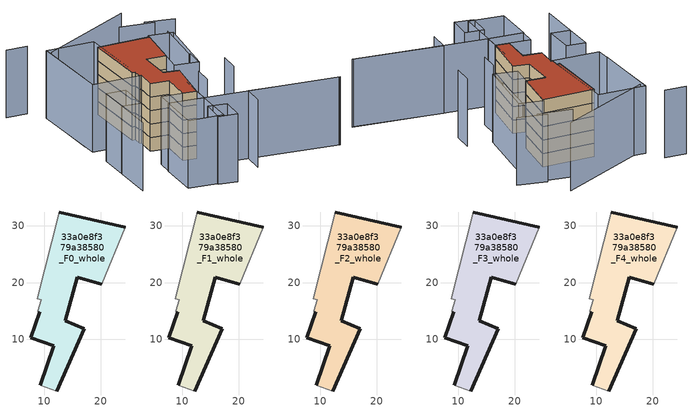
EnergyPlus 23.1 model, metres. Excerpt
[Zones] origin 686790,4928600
33a0e8f379a38580_F0_whole
 floor ground (EU_floor_Construction): 12.18,0.83 17.05,11.87 13.76,13.26 15.85,20.95 20.2,19.66 24.34,29.77 12.67,32.47 8.77,17.1 9.45,16.94 8.84,14.96 9.21,14.83 7.6,10.21 11.67,8.82 9.28,1.83 z0
 wall outside (EU_wall_Construction): 12.67,32.47 24.34,29.77 / 20.2,19.66 15.85,20.95 13.76,13.26 17.05,11.87 12.18,0.83 / 9.28,1.83 11.67,8.82 7.6,10.21 9.21,14.83 z0:3
 wall adiabatic (EU_wall_Construction): 24.34,29.77 20.2,19.66 / 12.18,0.83 9.28,1.83 / 9.21,14.83 8.84,14.96 9.45,16.94 8.77,17.1 12.67,32.47 z0:3
33a0e8f379a38580_F1_whole
 floor to 33a0e8f379a38580_F0_whole (EU_floor_Construction): 12.18,0.83 17.05,11.87 13.76,13.26 15.85,20.95 20.2,19.66 24.34,29.77 12.67,32.47 8.77,17.1 9.45,16.94 8.84,14.96 9.21,14.83 7.6,10.21 11.67,8.82 9.28,1.83 z3
 wall outside (EU_wall_Construction): 12.67,32.47 24.34,29.77 / 20.2,19.66 15.85,20.95 13.76,13.26 17.05,11.87 12.18,0.83 / 9.28,1.83 11.67,8.82 7.6,10.21 9.21,14.83 z3:6
 wall adiabatic (EU_wall_Construction): 24.34,29.77 20.2,19.66 / 12.18,0.83 9.28,1.83 / 9.21,14.83 8.84,14.96 9.45,16.94 8.77,17.1 12.67,32.47 z3:6
33a0e8f379a38580_F2_whole
 floor to 33a0e8f379a38580_F1_whole (EU_floor_Construction): 12.18,0.83 17.05,11.87 13.76,13.26 15.85,20.95 20.2,19.66 24.34,29.77 12.67,32.47 8.77,17.1 9.45,16.94 8.84,14.96 9.21,14.83 7.6,10.21 11.67,8.82 9.28,1.83 z6
 wall outside (EU_wall_Construction): 12.67,32.47 24.34,29.77 / 20.2,19.66 15.85,20.95 13.76,13.26 17.05,11.87 12.18,0.83 / 9.28,1.83 11.67,8.82 7.6,10.21 9.21,14.83 z6:9
 wall adiabatic (EU_wall_Construction): 24.34,29.77 20.2,19.66 / 12.18,0.83 9.28,1.83 / 9.21,14.83 8.84,14.96 9.45,16.94 8.77,17.1 12.67,32.47 z6:9
33a0e8f379a38580_F3_whole
 floor to 33a0e8f379a38580_F2_whole (EU_floor_Construction): 12.18,0.83 17.05,11.87 13.76,13.26 15.85,20.95 20.2,19.66 24.34,29.77 12.67,32.47 8.77,17.1 9.45,16.94 8.84,14.96 9.21,14.83 7.6,10.21 11.67,8.82 9.28,1.83 z9
 wall outside (EU_wall_Construction): 12.67,32.47 24.34,29.77 / 20.2,19.66 15.85,20.95 13.76,13.26 17.05,11.87 12.18,0.83 / 9.28,1.83 11.67,8.82 7.6,10.21 9.21,14.83 z9:12
 wall adiabatic (EU_wall_Construction): 24.34,29.77 20.2,19.66 / 12.18,0.83 9.28,1.83 / 9.21,14.83 8.84,14.96 9.45,16.94 8.77,17.1 12.67,32.47 z9:12
33a0e8f379a38580_F4_whole
 floor to 33a0e8f379a38580_F3_whole (EU_floor_Construction): 12.18,0.83 17.05,11.87 13.76,13.26 15.85,20.95 20.2,19.66 24.34,29.77 12.67,32.47 8.77,17.1 9.45,16.94 8.84,14.96 9.21,14.83 7.6,10.21 11.67,8.82 9.28,1.83 z12
 wall outside (EU_wall_Construction): 12.67,32.47 24.34,29.77 / 20.2,19.66 15.85,20.95 13.76,13.26 17.05,11.87 12.18,0.83 / 9.28,1.83 11.67,8.82 7.6,10.21 9.21,14.83 z12:15
 wall adiabatic (EU_wall_Construction): 24.34,29.77 20.2,19.66 / 12.18,0.83 9.28,1.83 / 9.21,14.83 8.84,14.96 9.45,16.94 8.77,17.1 12.67,32.47 z12:15
 roof outside (EU_roof_Construction): 24.34,29.77 20.2,19.66 15.85,20.95 13.76,13.26 17.05,11.87 12.18,0.83 9.28,1.83 11.67,8.82 7.6,10.21 9.21,14.83 8.84,14.96 9.45,16.94 8.77,17.1 12.67,32.47 z15
shading: 3.45,37.84 -0.75,20.99 / 2.04,42.31 -2.69,43.51 / 34.86,33.69 28.84,36.52 / 30.45,35.14 23.18,37.85 / 28.35,43.17 3.65,36.53 / 18.6,-10.83 20.32,-5.88 / 20.32,-5.88 39.34,-12.47 / 39.53,-12.53 10.95,-2.76 / 10.95,-2.76 13.87,5.78 / 18.06,4.4 19.66,8.86 / 26.88,6.24 28.54,10.89 / 23.02,12.95 24.69,17.24 / 24.37,17.39 29.25,29.64 / 3.4,37.85 13.96,35.25 / 13.96,35.25 8.95,14.93 / 8.95,14.93 -1.6,17.53 / -1.6,17.53 3.4,37.85 / 10.42,-14.08 6.34,-12.6 / 6.34,-12.6 8.41,-6.88 / 8.41,-6.88 12.49,-8.36 / 12.49,-8.36 10.42,-14.08 / 3.41,-0.38 10.97,-2.77 / 10.97,-2.77 7.86,-12.61 / 7.86,-12.61 0.29,-10.22 / 0.29,-10.22 3.41,-0.38 / 3.44,-0.39 4.68,3.38 / 4.68,3.38 12.2,0.91 / 12.2,0.91 10.96,-2.86 / 10.96,-2.86 3.44,-0.39 / -4.84,4.66 -7.56,-4.97 / 1.44,10.77 -0.7,3.45 / -0.7,3.45 -4.84,4.66 / -4.84,4.66 -2.71,11.98 / -2.71,11.98 1.44,10.77 / 18.09,14.69 24.61,30.43 / 24.61,30.43 29.61,28.37 / 29.61,28.37 23.09,12.62 / 23.09,12.62 18.09,14.69 z0:15
[Building]
EU S2 Campaign: North Axis=0; Terrain=City; Solar Distribution=FullExterior
[Site:Location]
Bologna: Latitude=44.5; Longitude=11.25; Time Zone=1; Elevation=37
[SizingPeriod:WeatherFileDays]
AnnualSizingPeriod: Begin Month=1; Begin Day of Month=1; End Month=12; End Day of Month=31; Day of Week for Start Day=Monday; Use Weather File Daylight Saving Period=No; Use Weather File Rain and Snow Indicators=No
[MATERIAL]
EU_InternalMass_Material: Roughness=MediumRough; Thickness=0.1; Conductivity=1; Density=1800; Specific Heat=900; Thermal Absorptance=0.9; Solar Absorptance=0.7; Visible Absorptance=0.7
[MATERIAL:NOMASS] Roughness=MediumRough; Thermal Absorptance=0.9; Solar Absorptance=0.7; Visible Absorptance=0.7
Name | Thermal Resistance
EU_wall_NoMass | 0.779417
EU_roof_NoMass | 0.435466
EU_floor_NoMass | 0.588222
[CONSTRUCTION]
EU_wall_Construction: EU_wall_NoMass
EU_roof_Construction: EU_roof_NoMass
EU_floor_Construction: EU_floor_NoMass
EU_InternalMass_Construction: EU_InternalMass_Material
[ZONE] Type=1; Multiplier=1; Ceiling Height=autocalculate; Floor Area=autocalculate; Part of Total Floor Area=Yes
Name | Volume
33a0e8f379a38580_F0_whole | 680.357
33a0e8f379a38580_F1_whole; 33a0e8f379a38580_F2_whole; 33a0e8f379a38580_F3_whole; 33a0e8f379a38580_F4_whole | 680.355
[INTERNALMASS] Construction=EU_InternalMass_Construction; Surface Area=226.786
Name | Zone or ZoneList
33a0e8f379a38580_F0_whole_EU_InternalMass | 33a0e8f379a38580_F0_whole
33a0e8f379a38580_F1_whole_EU_InternalMass | 33a0e8f379a38580_F1_whole
33a0e8f379a38580_F2_whole_EU_InternalMass | 33a0e8f379a38580_F2_whole
33a0e8f379a38580_F3_whole_EU_InternalMass | 33a0e8f379a38580_F3_whole
33a0e8f379a38580_F4_whole_EU_InternalMass | 33a0e8f379a38580_F4_whole
[OTHEREQUIPMENT] Fuel Type=Electricity; Design Level Calculation Method=Watts/Area; Power per Zone Floor Area=1; Fraction Latent=0; Fraction Radiant=0; Fraction Lost=0; Carbon Dioxide Generation Rate=0; EndUse Subcategory=EU_Step8_InternalGains
Name | Zone or ZoneList or Space or SpaceList | Schedule
EU_Step8_InternalGain_33a0e8f379a38580_F0_whole_f000 | 33a0e8f379a38580_F0_whole | EU_Step8_GainSchedule_33a0e8f379a38580_F0_whole_f000
EU_Step8_InternalGain_33a0e8f379a38580_F1_whole_f000 | 33a0e8f379a38580_F1_whole | EU_Step8_GainSchedule_33a0e8f379a38580_F1_whole_f000
EU_Step8_InternalGain_33a0e8f379a38580_F2_whole_f000 | 33a0e8f379a38580_F2_whole | EU_Step8_GainSchedule_33a0e8f379a38580_F2_whole_f000
EU_Step8_InternalGain_33a0e8f379a38580_F3_whole_f000 | 33a0e8f379a38580_F3_whole | EU_Step8_GainSchedule_33a0e8f379a38580_F3_whole_f000
EU_Step8_InternalGain_33a0e8f379a38580_F4_whole_f000 | 33a0e8f379a38580_F4_whole | EU_Step8_GainSchedule_33a0e8f379a38580_F4_whole_f000
[ZONEVENTILATION:DESIGNFLOWRATE] Schedule=EU_AlwaysOn; Design Flow Rate Calculation Method=AirChanges/Hour; Air Changes per Hour=0.712058; Ventilation Type=Natural; Fan Pressure Rise=0; Fan Total Efficiency=1; Constant Term Coefficient=1; Temperature Term Coefficient=0; Velocity Term Coefficient=0; Velocity Squared Term Coefficient=0; Minimum Indoor Temperature=-100; Maximum Indoor Temperature=100; Delta Temperature=-100; Minimum Outdoor Temperature=-100; Maximum Outdoor Temperature=100; Maximum Wind Speed=40
Name | Zone or ZoneList or Space or SpaceList
EU_ConstantAir_33a0e8f379a38580_F0_whole | 33a0e8f379a38580_F0_whole
EU_ConstantAir_33a0e8f379a38580_F1_whole | 33a0e8f379a38580_F1_whole
EU_ConstantAir_33a0e8f379a38580_F2_whole | 33a0e8f379a38580_F2_whole
EU_ConstantAir_33a0e8f379a38580_F3_whole | 33a0e8f379a38580_F3_whole
EU_ConstantAir_33a0e8f379a38580_F4_whole | 33a0e8f379a38580_F4_whole
[HVACTEMPLATE:THERMOSTAT] Constant Heating Setpoint=20; Constant Cooling Setpoint=50
EU_HeatOnly_33a0e8f379a38580_F0_whole; EU_HeatOnly_33a0e8f379a38580_F1_whole; EU_HeatOnly_33a0e8f379a38580_F2_whole; EU_HeatOnly_33a0e8f379a38580_F3_whole; EU_HeatOnly_33a0e8f379a38580_F4_whole
[HVACTEMPLATE:ZONE:IDEALLOADSAIRSYSTEM] System Availability Schedule=EU_AlwaysOn; Maximum Heating Supply Air Temperature=50; Minimum Cooling Supply Air Temperature=13; Maximum Heating Supply Air Humidity Ratio=0.0156; Minimum Cooling Supply Air Humidity Ratio=0.0077; Heating Limit=NoLimit; Cooling Limit=NoLimit; Heating Availability Schedule=EU_AlwaysOn; Cooling Availability Schedule=EU_CoolingOff; Dehumidification Control Type=ConstantSensibleHeatRatio; Cooling Sensible Heat Ratio=0.7; Dehumidification Setpoint=60; Humidification Control Type=None; Humidification Setpoint=30; Outdoor Air Method=None; Outdoor Air Flow Rate per Person=0.00944; Outdoor Air Flow Rate per Zone Floor Area=0; Outdoor Air Flow Rate per Zone=0; Demand Controlled Ventilation Type=None; Outdoor Air Economizer Type=NoEconomizer; Heat Recovery Type=None; Sensible Heat Recovery Effectiveness=0.7; Latent Heat Recovery Effectiveness=0.65
Name | Template Thermostat
33a0e8f379a38580_F0_whole | EU_HeatOnly_33a0e8f379a38580_F0_whole
33a0e8f379a38580_F1_whole | EU_HeatOnly_33a0e8f379a38580_F1_whole
33a0e8f379a38580_F2_whole | EU_HeatOnly_33a0e8f379a38580_F2_whole
33a0e8f379a38580_F3_whole | EU_HeatOnly_33a0e8f379a38580_F3_whole
33a0e8f379a38580_F4_whole | EU_HeatOnly_33a0e8f379a38580_F4_whole
[SIZING:ZONE] Zone Cooling Design Supply Air Temperature Input Method=SupplyAirTemperature; Zone Cooling Design Supply Air Temperature=13; Zone Heating Design Supply Air Temperature Input Method=SupplyAirTemperature; Zone Heating Design Supply Air Temperature=50; Zone Cooling Design Supply Air Humidity Ratio=0.008; Zone Heating Design Supply Air Humidity Ratio=0.008; Cooling Design Air Flow Method=DesignDay; Cooling Design Air Flow Rate=0; Cooling Minimum Air Flow per Zone Floor Area=0.000762; Cooling Minimum Air Flow=0; Cooling Minimum Air Flow Fraction=0.2; Heating Design Air Flow Method=DesignDay; Heating Design Air Flow Rate=0; Heating Maximum Air Flow per Zone Floor Area=0.002032; Heating Maximum Air Flow=0.141576; Heating Maximum Air Flow Fraction=0.3; Account for Dedicated Outdoor Air System=No; Dedicated Outdoor Air System Control Strategy=NeutralSupplyAir; Dedicated Outdoor Air Low Setpoint Temperature for Design=autosize; Dedicated Outdoor Air High Setpoint Temperature for Design=autosize; Zone Load Sizing Method=Sensible Load Only No Latent Load; Zone Latent Cooling Design Supply Air Humidity Ratio Input Method=HumidityRatioDifference; Zone Cooling Design Supply Air Humidity Ratio Difference=0.005; Zone Latent Heating Design Supply Air Humidity Ratio Input Method=HumidityRatioDifference; Zone Humidification Design Supply Air Humidity Ratio Difference=0.005
33a0e8f379a38580_F0_whole; 33a0e8f379a38580_F1_whole; 33a0e8f379a38580_F2_whole; 33a0e8f379a38580_F3_whole; 33a0e8f379a38580_F4_whole
[SCHEDULE:CONSTANT]
Name | Hourly Value
EU_AlwaysOn | 1
EU_CoolingOff | 0
[SCHEDULE:FILE] Column Number=1; Rows to Skip at Top=0; Number of Hours of Data=8760; Column Separator=Comma; Interpolate to Timestep=No; Minutes per Item=60; Adjust Schedule for Daylight Savings=Yes
Name | File
EU_Step8_GainSchedule_33a0e8f379a38580_F0_whole_f000 | ../../schedules/33a0e8f379a38580/33a0e8f379a38580_F0_whole_f000_gain.csv
EU_Step8_GainSchedule_33a0e8f379a38580_F1_whole_f000 | ../../schedules/33a0e8f379a38580/33a0e8f379a38580_F1_whole_f000_gain.csv
EU_Step8_GainSchedule_33a0e8f379a38580_F2_whole_f000 | ../../schedules/33a0e8f379a38580/33a0e8f379a38580_F2_whole_f000_gain.csv
EU_Step8_GainSchedule_33a0e8f379a38580_F3_whole_f000 | ../../schedules/33a0e8f379a38580/33a0e8f379a38580_F3_whole_f000_gain.csv
EU_Step8_GainSchedule_33a0e8f379a38580_F4_whole_f000 | ../../schedules/33a0e8f379a38580/33a0e8f379a38580_F4_whole_f000_gain.csv
